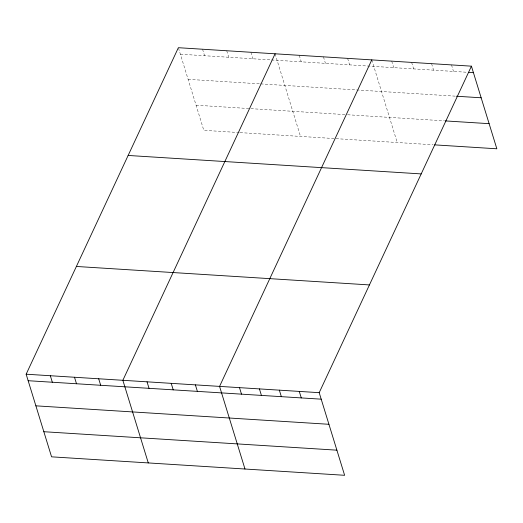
<?xml version="1.0" encoding="UTF-8"?>
<svg xmlns="http://www.w3.org/2000/svg" width="523" height="523" viewBox="0 0 523 523"><rect width="100%" height="100%" fill="white"/><g stroke="black" fill="none" stroke-linecap="round" stroke-linejoin="round"><path stroke-width="0.39" stroke-dasharray="2.62 1.96" d="M180.383 54.209L270.639 59.897M271.444 59.949L467.052 72.266M188.11 79.333L259.833 83.85M260.637 83.896L455.651 96.18M196.073 105.208L250.066 108.614M250.87 108.66L346.769 114.707M347.579 114.753L444.485 120.859M239.259 132.567L203.8 130.332L178.598 48.43M240.064 132.613L433.083 144.773M451.506 64.911L453.506 71.416M431.573 63.656L433.58 70.16M411.647 62.4L413.647 68.905M391.72 61.145L393.721 67.65M371.794 59.89L397.212 142.518M347.618 58.367L349.619 64.872M323.443 56.844L325.443 63.348M299.261 55.32L301.261 61.825M275.085 53.797L300.503 136.425M250.909 52.274L252.91 58.779M226.734 50.751L228.734 57.255M202.558 49.227L204.558 55.732"/><path stroke-width="0.78" d="M471.432 66.166L319.2 392.668L344.624 475.296L51.568 456.834L26.15 374.207L178.376 47.704L471.432 66.166L496.85 148.793L434.678 144.871M275.085 53.797L122.859 380.299L148.277 462.927M371.794 59.89L219.562 386.392L244.986 469.02M468.647 72.37L473.433 72.671M456.448 96.232L481.16 97.788M445.282 120.911L489.123 123.67M128.142 155.455L421.198 173.911M76.384 266.462L369.441 284.924M26.15 374.207L319.2 392.668M28.15 380.711L321.2 399.173M35.878 405.835L328.934 424.29M43.84 431.717L336.89 450.172M299.274 391.413L301.274 397.918M279.347 390.158L281.348 396.663M259.421 388.903L261.422 395.408M239.495 387.648L241.495 394.152M195.386 384.869L197.387 391.374M171.211 383.346L173.211 389.851M147.035 381.823L149.035 388.328M98.684 378.776L100.684 385.281M74.501 377.253L76.502 383.758M50.326 375.73L52.326 382.235"/></g></svg>
